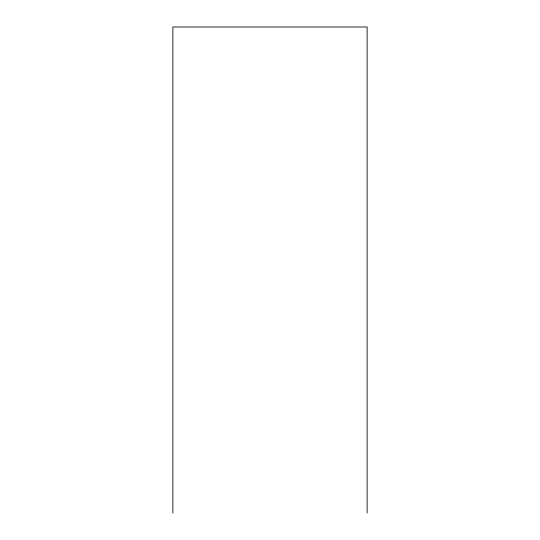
<?xml version="1.0" encoding="UTF-8"?>
<svg xmlns="http://www.w3.org/2000/svg" width="540" height="540" viewBox="0 0 540 540"><rect width="100%" height="100%" fill="white"/><g stroke="black" fill="none" stroke-linecap="round" stroke-linejoin="round"><path stroke-width="0.81" d="M367.119 513L367.119 27L172.881 27L172.881 513"/></g></svg>
